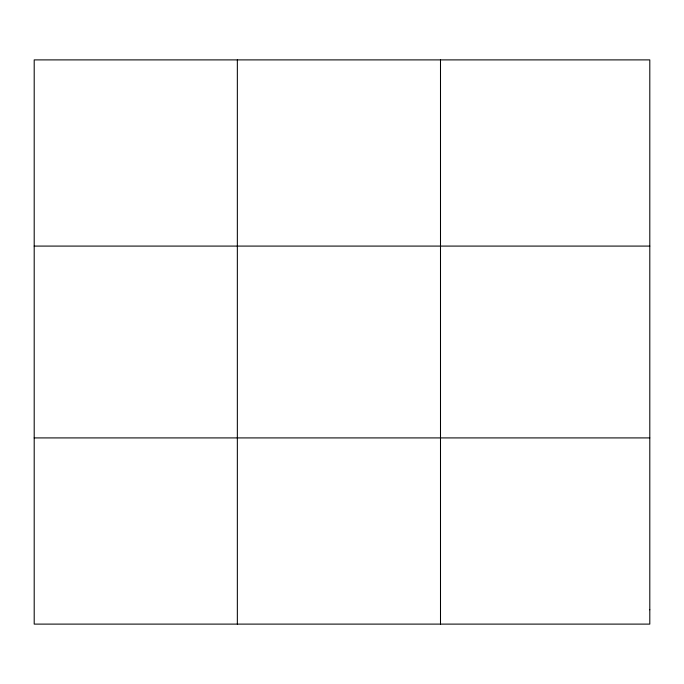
<?xml version="1.0" encoding="UTF-8"?>
<svg xmlns="http://www.w3.org/2000/svg" width="684" height="684" viewBox="0 0 684 684"><rect width="100%" height="100%" fill="white"/><g stroke="black" fill="none" stroke-linecap="round" stroke-linejoin="round"><path stroke-width="1.03" d="M237.348 59.893L237.348 624.107M440.496 59.893L440.496 624.107M34.2 246.086L649.8 246.086M34.2 437.914L649.8 437.914M649.8 609.786L649.8 624.107L34.2 624.107L34.2 59.893L649.8 59.893L649.8 609.786"/></g></svg>
